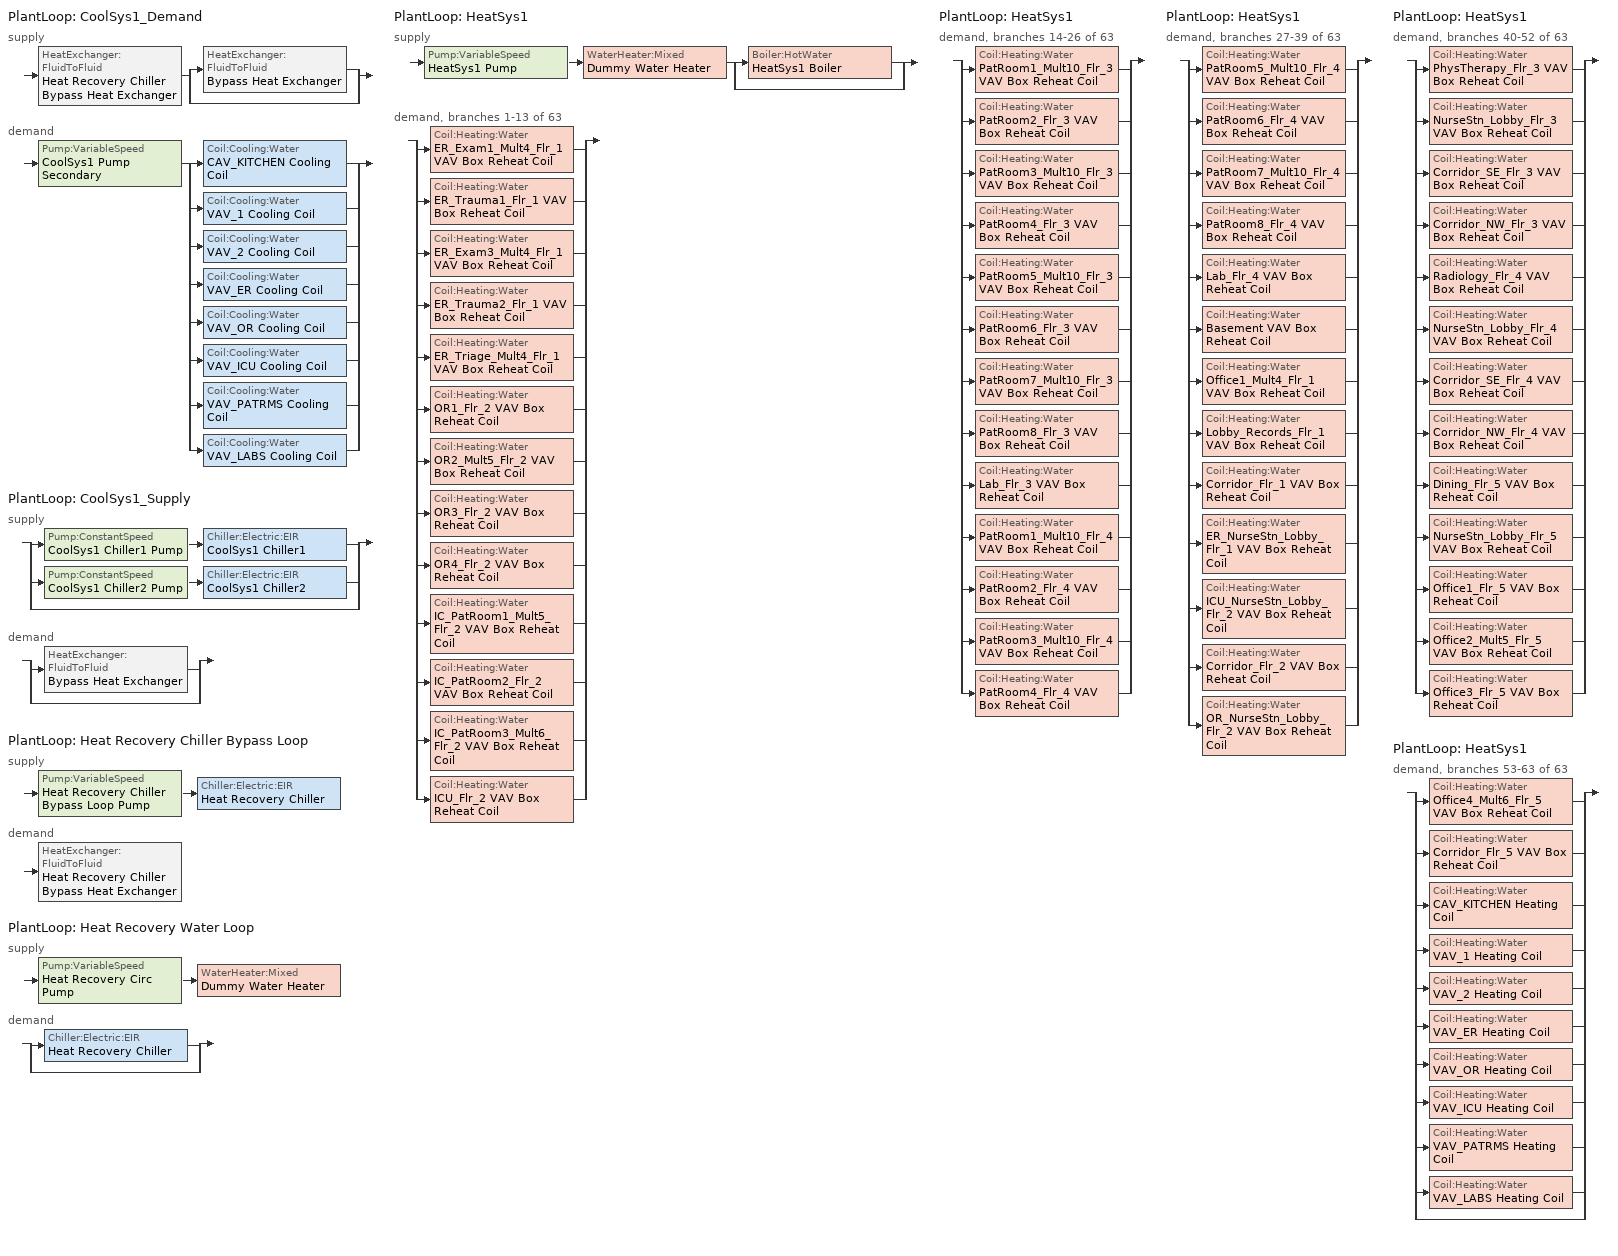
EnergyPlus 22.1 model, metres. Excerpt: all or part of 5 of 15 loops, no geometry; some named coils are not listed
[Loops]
PlantLoop 'CoolSys1_Demand'
 supply: HeatExchanger:FluidToFluid 'Heat Recovery Chiller Bypass Heat Exchanger' > split
  | HeatExchanger:FluidToFluid 'Bypass Heat Exchanger'
  | bypass
 demand: Pump:VariableSpeed 'CoolSys1 Pump Secondary' > split
  | Coil:Cooling:Water 'CAV_KITCHEN Cooling Coil'
  | Coil:Cooling:Water 'VAV_1 Cooling Coil'
  | Coil:Cooling:Water 'VAV_2 Cooling Coil'
  | Coil:Cooling:Water 'VAV_ER Cooling Coil'
  | Coil:Cooling:Water 'VAV_OR Cooling Coil'
  | Coil:Cooling:Water 'VAV_ICU Cooling Coil'
  | Coil:Cooling:Water 'VAV_PATRMS Cooling Coil'
  | Coil:Cooling:Water 'VAV_LABS Cooling Coil'
PlantLoop 'CoolSys1_Supply'
 supply: split
  | Pump:ConstantSpeed 'CoolSys1 Chiller1 Pump' > Chiller:Electric:EIR 'CoolSys1 Chiller1'
  | Pump:ConstantSpeed 'CoolSys1 Chiller2 Pump' > Chiller:Electric:EIR 'CoolSys1 Chiller2'
  | bypass
 demand: split
  | HeatExchanger:FluidToFluid 'Bypass Heat Exchanger'
  | bypass
PlantLoop 'Heat Recovery Chiller Bypass Loop'
 supply: Pump:VariableSpeed 'Heat Recovery Chiller Bypass Loop Pump' > Chiller:Electric:EIR 'Heat Recovery Chiller'
 demand: HeatExchanger:FluidToFluid 'Heat Recovery Chiller Bypass Heat Exchanger'
PlantLoop 'Heat Recovery Water Loop'
 supply: Pump:VariableSpeed 'Heat Recovery Circ Pump' > WaterHeater:Mixed 'Dummy Water Heater'
 demand: split
  | Chiller:Electric:EIR 'Heat Recovery Chiller'
  | bypass
PlantLoop 'HeatSys1'
 supply: Pump:VariableSpeed 'HeatSys1 Pump' > WaterHeater:Mixed 'Dummy Water Heater' > split
  | Boiler:HotWater 'HeatSys1 Boiler'
  | bypass
 demand, branches 1-13 of 63: split
  | Coil:Heating:Water 'ER_Exam1_Mult4_Flr_1 VAV Box Reheat Coil'
  | Coil:Heating:Water 'ER_Trauma1_Flr_1 VAV Box Reheat Coil'
  | Coil:Heating:Water 'ER_Exam3_Mult4_Flr_1 VAV Box Reheat Coil'
  | Coil:Heating:Water 'ER_Trauma2_Flr_1 VAV Box Reheat Coil'
  | Coil:Heating:Water 'ER_Triage_Mult4_Flr_1 VAV Box Reheat Coil'
  | Coil:Heating:Water 'OR1_Flr_2 VAV Box Reheat Coil'
  | Coil:Heating:Water 'OR2_Mult5_Flr_2 VAV Box Reheat Coil'
  | Coil:Heating:Water 'OR3_Flr_2 VAV Box Reheat Coil'
  | Coil:Heating:Water 'OR4_Flr_2 VAV Box Reheat Coil'
  | Coil:Heating:Water 'IC_PatRoom1_Mult5_Flr_2 VAV Box Reheat Coil'
  | Coil:Heating:Water 'IC_PatRoom2_Flr_2 VAV Box Reheat Coil'
  | Coil:Heating:Water 'IC_PatRoom3_Mult6_Flr_2 VAV Box Reheat Coil'
  | Coil:Heating:Water 'ICU_Flr_2 VAV Box Reheat Coil'
PlantLoop 'HeatSys1'
 demand, branches 14-26 of 63: split
  | Coil:Heating:Water 'PatRoom1_Mult10_Flr_3 VAV Box Reheat Coil'
  | Coil:Heating:Water 'PatRoom2_Flr_3 VAV Box Reheat Coil'
  | Coil:Heating:Water 'PatRoom3_Mult10_Flr_3 VAV Box Reheat Coil'
  | Coil:Heating:Water 'PatRoom4_Flr_3 VAV Box Reheat Coil'
  | Coil:Heating:Water 'PatRoom5_Mult10_Flr_3 VAV Box Reheat Coil'
  | Coil:Heating:Water 'PatRoom6_Flr_3 VAV Box Reheat Coil'
  | Coil:Heating:Water 'PatRoom7_Mult10_Flr_3 VAV Box Reheat Coil'
  | Coil:Heating:Water 'PatRoom8_Flr_3 VAV Box Reheat Coil'
  | Coil:Heating:Water 'Lab_Flr_3 VAV Box Reheat Coil'
  | Coil:Heating:Water 'PatRoom1_Mult10_Flr_4 VAV Box Reheat Coil'
  | Coil:Heating:Water 'PatRoom2_Flr_4 VAV Box Reheat Coil'
  | Coil:Heating:Water 'PatRoom3_Mult10_Flr_4 VAV Box Reheat Coil'
  | Coil:Heating:Water 'PatRoom4_Flr_4 VAV Box Reheat Coil'
PlantLoop 'HeatSys1'
 demand, branches 27-39 of 63: split
  | Coil:Heating:Water 'PatRoom5_Mult10_Flr_4 VAV Box Reheat Coil'
  | Coil:Heating:Water 'PatRoom6_Flr_4 VAV Box Reheat Coil'
  | Coil:Heating:Water 'PatRoom7_Mult10_Flr_4 VAV Box Reheat Coil'
  | Coil:Heating:Water 'PatRoom8_Flr_4 VAV Box Reheat Coil'
  | Coil:Heating:Water 'Lab_Flr_4 VAV Box Reheat Coil'
  | Coil:Heating:Water 'Basement VAV Box Reheat Coil'
  | Coil:Heating:Water 'Office1_Mult4_Flr_1 VAV Box Reheat Coil'
  | Coil:Heating:Water 'Lobby_Records_Flr_1 VAV Box Reheat Coil'
  | Coil:Heating:Water 'Corridor_Flr_1 VAV Box Reheat Coil'
  | Coil:Heating:Water 'ER_NurseStn_Lobby_Flr_1 VAV Box Reheat Coil'
  | Coil:Heating:Water 'ICU_NurseStn_Lobby_Flr_2 VAV Box Reheat Coil'
  | Coil:Heating:Water 'Corridor_Flr_2 VAV Box Reheat Coil'
  | Coil:Heating:Water 'OR_NurseStn_Lobby_Flr_2 VAV Box Reheat Coil'
PlantLoop 'HeatSys1'
 demand, branches 40-52 of 63: split
  | Coil:Heating:Water 'PhysTherapy_Flr_3 VAV Box Reheat Coil'
  | Coil:Heating:Water 'NurseStn_Lobby_Flr_3 VAV Box Reheat Coil'
  | Coil:Heating:Water 'Corridor_SE_Flr_3 VAV Box Reheat Coil'
  | Coil:Heating:Water 'Corridor_NW_Flr_3 VAV Box Reheat Coil'
  | Coil:Heating:Water 'Radiology_Flr_4 VAV Box Reheat Coil'
  | Coil:Heating:Water 'NurseStn_Lobby_Flr_4 VAV Box Reheat Coil'
  | Coil:Heating:Water 'Corridor_SE_Flr_4 VAV Box Reheat Coil'
  | Coil:Heating:Water 'Corridor_NW_Flr_4 VAV Box Reheat Coil'
  | Coil:Heating:Water 'Dining_Flr_5 VAV Box Reheat Coil'
  | Coil:Heating:Water 'NurseStn_Lobby_Flr_5 VAV Box Reheat Coil'
  | Coil:Heating:Water 'Office1_Flr_5 VAV Box Reheat Coil'
  | Coil:Heating:Water 'Office2_Mult5_Flr_5 VAV Box Reheat Coil'
  | Coil:Heating:Water 'Office3_Flr_5 VAV Box Reheat Coil'
PlantLoop 'HeatSys1'
 demand, branches 53-63 of 63: split
  | Coil:Heating:Water 'Office4_Mult6_Flr_5 VAV Box Reheat Coil'
  | Coil:Heating:Water 'Corridor_Flr_5 VAV Box Reheat Coil'
  | Coil:Heating:Water 'CAV_KITCHEN Heating Coil'
  | Coil:Heating:Water 'VAV_1 Heating Coil'
  | Coil:Heating:Water 'VAV_2 Heating Coil'
  | Coil:Heating:Water 'VAV_ER Heating Coil'
  | Coil:Heating:Water 'VAV_OR Heating Coil'
  | Coil:Heating:Water 'VAV_ICU Heating Coil'
  | Coil:Heating:Water 'VAV_PATRMS Heating Coil'
  | Coil:Heating:Water 'VAV_LABS Heating Coil'
  | bypass
[Boiler:HotWater]
HeatSys1 Boiler: Boiler flow mode=LeavingSetpointModulated; Design water flow rate=Autosize; Efficiency curve temperature evaluation variable=LeavingBoiler; Fuel type=NaturalGas; Maximum part load ratio=1.2; Minimum part load ratio=0; Nominal capacity=1.72022e+06; Nominal thermal efficiency=0.8125; Normalized boiler efficiency curve=HeatSys1 Boiler Efficiency Curve; On cycle parasitic electric load=0; Optimum part load ratio=1; Sizing factor=1; Water outlet upper temperature limit=95
[Chiller:Electric:EIR] Condenser type=WaterCooled; Cooling capacity function of temperature curve=ASHRAE901_AppJ_wtr_E_pdsp_gt528lt1055kW_5.33COP_6.54IPLV.SI_cap-f-t; Electric input to cooling output ratio function of part load ratio curve=ASHRAE901_AppJ_wtr_E_pdsp_gt528lt1055kW_5.33COP_6.54IPLV.SI_eir-f-plr; Electric input to cooling output ratio function of temperature curve=ASHRAE901_AppJ_wtr_E_pdsp_gt528lt1055kW_5.33COP_6.54IPLV.SI_eir-f-t; Maximum part load ratio=1; Minimum part load ratio=0.25; Minimum unloading ratio=0.25; Optimum part load ratio=1; Reference condenser fluid flow rate=Autosize; Reference cop=5.33; Reference leaving chilled water temperature=6.67
Name | Chiller flow mode | Design heat recovery water flow rate | Leaving chilled water lower temperature limit | Reference capacity | Reference chilled water flow rate | Reference entering condenser fluid temperature | Basin heater setpoint temperature | End use subcategory | Fraction of compressor electric consumption rejected by condenser | Sizing factor
CoolSys1 Chiller1; CoolSys1 Chiller2 | ConstantFlow | 0 | 5 | 734258 | 0.0209997 | 29.4444
Heat Recovery Chiller | NotModulated | Autosize | 2 | 102796 | 0.00442584 | 23.88 | 2 | General | 1 | 1
[Coil:Heating:Water] Availability schedule=Always_On; Maximum water flow rate=Autosize; Performance input method=UFactorTimesAreaAndDesignWaterFlowRate; Rated capacity=Autosize; Rated inlet air temperature=-20; Rated inlet water temperature=48.89; Rated outlet air temperature=40; Rated outlet water temperature=35; U factor times area value=Autosize
Basement VAV Box Reheat Coil; Corridor_Flr_1 VAV Box Reheat Coil; Corridor_Flr_2 VAV Box Reheat Coil; Corridor_Flr_5 VAV Box Reheat Coil; Corridor_NW_Flr_3 VAV Box Reheat Coil; Corridor_NW_Flr_4 VAV Box Reheat Coil; Corridor_SE_Flr_3 VAV Box Reheat Coil; Corridor_SE_Flr_4 VAV Box Reheat Coil; Dining_Flr_5 VAV Box Reheat Coil; ER_Exam1_Mult4_Flr_1 VAV Box Reheat Coil; ER_Exam3_Mult4_Flr_1 VAV Box Reheat Coil; ER_NurseStn_Lobby_Flr_1 VAV Box Reheat Coil; ER_Trauma1_Flr_1 VAV Box Reheat Coil; ER_Trauma2_Flr_1 VAV Box Reheat Coil; ER_Triage_Mult4_Flr_1 VAV Box Reheat Coil; ICU_Flr_2 VAV Box Reheat Coil; ICU_NurseStn_Lobby_Flr_2 VAV Box Reheat Coil; IC_PatRoom1_Mult5_Flr_2 VAV Box Reheat Coil; IC_PatRoom2_Flr_2 VAV Box Reheat Coil; IC_PatRoom3_Mult6_Flr_2 VAV Box Reheat Coil; Lab_Flr_3 VAV Box Reheat Coil; Lab_Flr_4 VAV Box Reheat Coil; Lobby_Records_Flr_1 VAV Box Reheat Coil; NurseStn_Lobby_Flr_3 VAV Box Reheat Coil; NurseStn_Lobby_Flr_4 VAV Box Reheat Coil; NurseStn_Lobby_Flr_5 VAV Box Reheat Coil; OR1_Flr_2 VAV Box Reheat Coil; OR2_Mult5_Flr_2 VAV Box Reheat Coil; OR3_Flr_2 VAV Box Reheat Coil; OR4_Flr_2 VAV Box Reheat Coil; OR_NurseStn_Lobby_Flr_2 VAV Box Reheat Coil; Office1_Flr_5 VAV Box Reheat Coil; Office1_Mult4_Flr_1 VAV Box Reheat Coil; Office2_Mult5_Flr_5 VAV Box Reheat Coil; Office3_Flr_5 VAV Box Reheat Coil; Office4_Mult6_Flr_5 VAV Box Reheat Coil; PatRoom1_Mult10_Flr_3 VAV Box Reheat Coil; PatRoom1_Mult10_Flr_4 VAV Box Reheat Coil; PatRoom2_Flr_3 VAV Box Reheat Coil; PatRoom2_Flr_4 VAV Box Reheat Coil; PatRoom3_Mult10_Flr_3 VAV Box Reheat Coil; PatRoom3_Mult10_Flr_4 VAV Box Reheat Coil; PatRoom4_Flr_3 VAV Box Reheat Coil; PatRoom4_Flr_4 VAV Box Reheat Coil; PatRoom5_Mult10_Flr_3 VAV Box Reheat Coil; PatRoom5_Mult10_Flr_4 VAV Box Reheat Coil; PatRoom6_Flr_3 VAV Box Reheat Coil; PatRoom6_Flr_4 VAV Box Reheat Coil; PatRoom7_Mult10_Flr_3 VAV Box Reheat Coil; PatRoom7_Mult10_Flr_4 VAV Box Reheat Coil; PatRoom8_Flr_3 VAV Box Reheat Coil; PatRoom8_Flr_4 VAV Box Reheat Coil; PhysTherapy_Flr_3 VAV Box Reheat Coil; Radiology_Flr_4 VAV Box Reheat Coil
[EnergyManagementSystem:Actuator]
Name | Actuated component control type | Actuated component type | Actuated component unique
Chiller1PumpFlow | Pump Mass Flow Rate | Pump | COOLSYS1 CHILLER1 PUMP
Chiller2PumpFlow | Pump Mass Flow Rate | Pump | COOLSYS1 CHILLER2 PUMP
Chiller2PumpStatus | On/Off Supervisory | Plant Component Pump:ConstantSpeed | COOLSYS1 CHILLER2 PUMP
Chiller2Status | On/Off Supervisory | Plant Component Chiller:Electric:EIR | COOLSYS1 CHILLER2
[EnergyManagementSystem:InternalVariable]
Chiller2PumpDesignFlow: Internal data index key=COOLSYS1 CHILLER2 PUMP; Internal data type=Pump Maximum Mass Flow Rate
[EnergyManagementSystem:Sensor]
Name | Output variable or output meter index key | Output variable or output meter
BoilerPLR | HeatSys1 Boiler | Boiler Part Load Ratio
CHWR | Heat Recovery Chiller Inlet | System Node Temperature
Chiller1_Status | CoolSys1 Chiller1 | Chiller Electricity Rate
Chiller2_Status | CoolSys1 Chiller2 | Chiller Electricity Rate
ChillerPlantDemandLoad | CoolSys1_Supply | Plant Supply Side Cooling Demand Rate
HotWaterDemand | HeatSys1 | Plant Supply Side Heating Demand Rate
[HeatExchanger:FluidToFluid] Component override cooling control temperature mode=Loop; Control type=UncontrolledOn; Heat exchange model type=Ideal; Heat exchanger u factor times area value=Autosize; Heat transfer metering end use type=LoopToLoop; Loop demand side design flow rate=Autosize; Loop supply side design flow rate=Autosize; Sizing factor=1
Name | Availability schedule | Minimum temperature difference to activate heat exchanger
Bypass Heat Exchanger | ALWAYS_ON | 0.01
Heat Recovery Chiller Bypass Heat Exchanger | Bypass Heat Exchanger Status
[PlantEquipmentList]
Bypass Heat Exchanger; CoolSys1 HeatExchanger: Bypass Heat Exchanger, HeatExchanger:FluidToFluid
CoolSys1 Equipment List 1: CoolSys1 Chiller1, Chiller:Electric:EIR
CoolSys1 Equipment List 2: CoolSys1 Chiller1, Chiller:Electric:EIR, CoolSys1 Chiller2, Chiller:Electric:EIR
Heat Recovery Equipment List: Heat Recovery Chiller, Chiller:Electric:EIR
Heat Recovery Plant Equipment List: Dummy Water Heater, WaterHeater:Mixed
HeatSys1 Equipment List: HeatSys1 Boiler, Boiler:HotWater
[PlantEquipmentOperation:CoolingLoad] Load range 1 lower limit=0
Name | Load range 1 upper limit | Load range 2 lower limit | Load range 2 upper limit | Range 1 equipment list | Range 2 equipment list
CoolSys1 Operation Scheme | 734258 | 734258 | 1e+14 | CoolSys1 Equipment List 1 | CoolSys1 Equipment List 2
CoolSys1 Sec Operation Scheme | 734258 |  |  | CoolSys1 HeatExchanger
Heat Recovery Chiller | 1e+14 |  |  | Heat Recovery Equipment List
[PlantEquipmentOperation:HeatingLoad] Load range 1 lower limit=0; Load range 1 upper limit=1e+15
Name | Range 1 equipment list
Dummy Water Heater Only | Heat Recovery Plant Equipment List
HeatSys1 Operation Scheme | HeatSys1 Equipment List
[PlantEquipmentOperationSchemes] Control scheme 1 schedule=PlantOnSched
Name | Control scheme 1
CoolSys1 Loop Operation Scheme List | CoolSys1 Operation Scheme
CoolSys1 Sec Loop Operation | CoolSys1 Sec Operation Scheme
Heat Recovery Chiller Bypass Loop Operation | Heat Recovery Chiller
Heat Recovery Loop Operation | Dummy Water Heater Only
HeatSys1 Loop Operation Scheme List | HeatSys1 Operation Scheme
[PlantLoop] Fluid type=Water; Maximum loop flow rate=Autosize; Minimum loop flow rate=0; Plant loop volume=Autocalculate
Name | Load distribution scheme | Maximum loop temperature | Minimum loop temperature | Plant equipment operation scheme
CoolSys1_Demand | UniformLoad | 98 | 1 | CoolSys1 Sec Loop Operation
CoolSys1_Supply | UniformLoad | 98 | 1 | CoolSys1 Loop Operation Scheme List
Heat Recovery Chiller Bypass Loop | Optimal | 50 | 1 | Heat Recovery Chiller Bypass Loop Operation
Heat Recovery Water Loop | Optimal | 50 | 10 | Heat Recovery Loop Operation
HeatSys1 | Optimal | 100 | 10 | HeatSys1 Loop Operation Scheme List
[Pump:ConstantSpeed] Design flow rate=Autosize; Design power consumption=Autosize; Design pump head=73247.4; Design shaft power per unit flow rate per unit head=1.3889; Fraction of motor inefficiencies to fluid stream=0; Motor efficiency=0.909; Pump control type=Intermittent
CoolSys1 Chiller1 Pump; CoolSys1 Chiller2 Pump
[Pump:VariableSpeed] Design maximum flow rate=Autosize; Fraction of motor inefficiencies to fluid stream=0; Pump control type=Intermittent; Coefficient 1 of the part load performance curve=0
Name | Design minimum flow rate | Design power consumption | Design pump head | Design shaft power per unit flow rate per unit head | Motor efficiency | Coefficient 2 of the part load performance curve | Coefficient 3 of the part load performance curve | Coefficient 4 of the part load performance curve
CoolSys1 Pump Secondary | 0 | Autosize | 105798 | 1.3889 | 0.909 | 0.0205 | 0.4101 | 0.5753
Heat Recovery Chiller Bypass Loop Pump | 0 | Autosize | 73247.4 | 1.3889 | 0.909 | 0.0205 | 0.4101 | 0.5753
Heat Recovery Circ Pump | 0 | 0 | 0 |  | 1 | 1 | 0 | 0
HeatSys1 Pump |  | Autosize | 180705.7 | 1.4999 | 0.909 | 0.0205 | 0.4101 | 0.5753
[SetpointManager:OutdoorAirReset] Control variable=Temperature
Name | Outdoor high temperature | Outdoor low temperature | Setpoint at outdoor high temperature | Setpoint at outdoor low temperature | Setpoint node or nodelist
CoolSys1 Loop Setpoint Manager | 21.11 | 12.78 | 6.7 | 8.89 | CoolSys1 Supply Outlet Node
HeatSys1 Loop Setpoint Manager | 10 | -6.7 | 48.89 | 60 | HeatSys1 Supply Outlet Node
[SetpointManager:Scheduled] Control variable=Temperature
Name | Schedule | Setpoint node or nodelist
CoolSys1 Loop Plant Demand Inlet Setpoint Manager | CW-Loop-Temp-Schedule | CoolSys1 Demand Inlet Node
Dummy Water Heater Setpoint | Dummy Water Heater Setpoint | Heat Recovery Supply Outlet Node
Heat Recovery Chiller Bypass Loop Setpoint Manager | Heat Recovery Chiller Bypass Loop Setpoint Schedule | Heat Recovery Chiller Outlet
Heat Recovery Chiller Setpoint | Heat Recovery Chiller Setpoint | Heat Recovery Chiller HR Outlet Node
HeatSys1 Boiler Setpoint Manager | HW-Loop-Temp-Schedule | HeatSys1 Supply Equipment Outlet Node
[Sizing:Plant]
Name | Design loop exit temperature | Loop design temperature difference | Loop type
HeatSys1; Heat Recovery Water Loop | 48.89 | 13.89 | Heating
CoolSys1_Supply; CoolSys1_Demand; Heat Recovery Chiller Bypass Loop | 7.22 | 8.33 | Cooling
[WaterHeater:Mixed]
Dummy Water Heater: Ambient temperature indicator=Outdoors; Deadband temperature difference=0; Heater control type=Cycle; Heater fuel type=Electricity; Heater maximum capacity=0; Heater thermal efficiency=1; Maximum temperature limit=50; Off cycle loss coefficient to ambient temperature=0; Off cycle loss fraction to zone=0; On cycle loss coefficient to ambient temperature=0; On cycle loss fraction to zone=0; Setpoint temperature schedule=Dummy Water Heater Setpoint; Source side design flow rate=Autosize; Source side effectiveness=1; Tank volume=0.0189271; Use side design flow rate=Autosize; Use side effectiveness=1
[Curve:Biquadratic] Maximum value of x=16; Maximum value of y=40; Minimum value of x=4; Minimum value of y=12.8
Name | Coefficient1 constant | Coefficient2 x | Coefficient3 x 2 | Coefficient4 y | Coefficient5 y 2 | Coefficient6 x y
ASHRAE901_AppJ_wtr_E_pdsp_gt528lt1055kW_5.33COP_6.54IPLV.SI_cap-f-t | 0.800066 | 0.0353774 | -0.00148242 | 0.00646206 | -0.000227416 | 0.000187302
ASHRAE901_AppJ_wtr_E_pdsp_gt528lt1055kW_5.33COP_6.54IPLV.SI_eir-f-t | 0.620834 | -0.0236422 | 0.00129976 | 0.0135553 | 0.000188639 | -0.00042538
[Curve:Quadratic] Maximum value of x=1; Minimum value of x=0
Name | Coefficient1 constant | Coefficient2 x | Coefficient3 x 2
ASHRAE901_AppJ_wtr_E_pdsp_gt528lt1055kW_5.33COP_6.54IPLV.SI_eir-f-plr | 0.246644 | 0.184576 | 0.566463
HeatSys1 Boiler Efficiency Curve | 1 | 0 | 0
[Schedule:Compact]
ALWAYS_ON; PlantOnSched: Through: 12/31, For: AllDays, Until: 24:00, 1
CW-Loop-Temp-Schedule: Through: 12/31, For: AllDays, Until: 24:00, 6.7
HW-Loop-Temp-Schedule: Through: 12/31, For: AllDays, Until: 24:00, 82
[Schedule:Constant]
Name | Hourly value
Bypass Heat Exchanger Status | 1
Dummy Water Heater Setpoint | 10
Heat Recovery Chiller Bypass Loop Setpoint Schedule | 6.67
Heat Recovery Chiller Setpoint | 48.89
